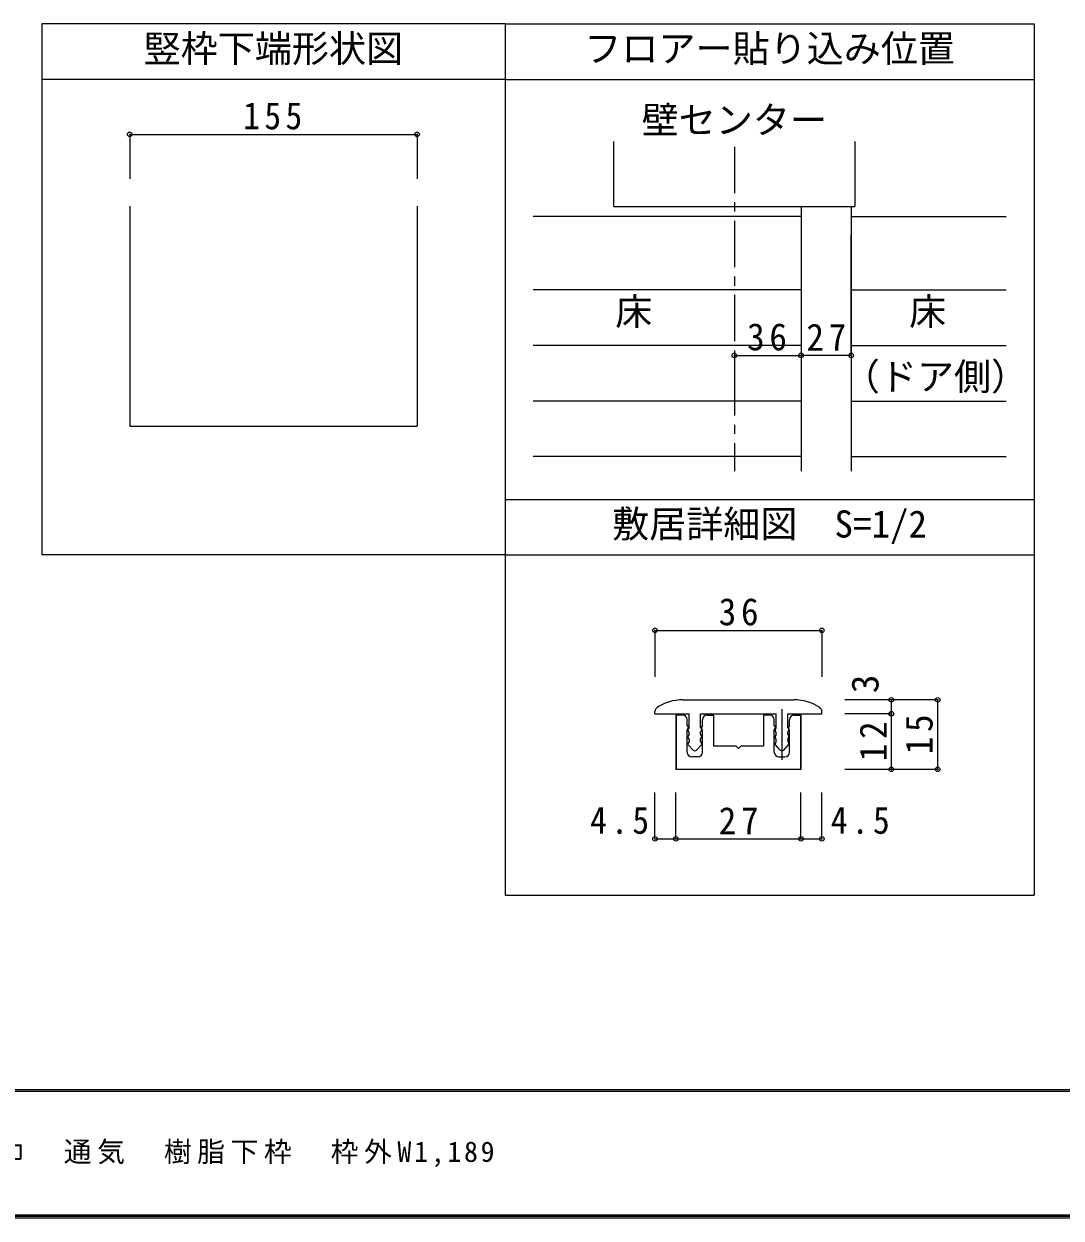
# Model space of a CAD drawing. Units: millimetres at full size, sheet at 1:5, with parts at other scales. Extents: x -973 to 977, y -718 to 696.
# Drawn here: x -572 to -13, y -701 to -56 of the extents above; entities that cross this region are included whole.
import ezdxf
from ezdxf.enums import TextEntityAlignment as Align

# ---------------------------------------------------------------- set-up
doc = ezdxf.new("R2010")
doc.units = ezdxf.units.MM
doc.header["$LTSCALE"] = 5
doc.header["$PDMODE"] = 32
doc.header["$PDSIZE"] = 2.5
doc.linetypes.add('CHAIN1', pattern=[8, 5, -1, 1, -1])
for name, color, linetype in [('0-1_通り芯', 4, 'CHAIN1'), ('0-3_仕上', 7, 'Continuous'), ('0-4_枠', 3, 'Continuous'), ('0-A_文字', 3, 'Continuous'), ('0-B_寸法', 7, 'Continuous'), ('0-D', 4, 'Continuous'), ('1-B_寸法', 7, 'Continuous'), ('F-1_通り芯', 6, 'Continuous'), ('F-A_文字', 7, 'Continuous')]:
    doc.layers.add(name, color=color, linetype=linetype)
doc.layers.add('1-7_金物', color=7, linetype='Continuous', lineweight=18)
doc.styles.add('ＭＳ ゴシック', font='')
doc.styles.get('ＭＳ ゴシック').set_extended_font_data('MS Gothic')

msp = doc.modelspace()

# ---------------------------------------------------------------- linework, layer by layer
at = {"layer": '0-1_通り芯'}
msp.add_line((-189.136, -122.75), (-189.136, -297.827), dxfattribs=at)
at = {"layer": '0-3_仕上'}
for p, q in [((-254.136, -155.114), (-254.136, -120.032)), ((-124.136, -120.032), (-124.136, -155.114)), ((-254.136, -155.114), (-124.136, -155.114))]:
    msp.add_line(p, q, dxfattribs=at)
at = {"layer": '0-4_枠'}
for p, q in [((-312.794, -56.5), (-562.794, -56.5)), ((-562.794, -56.5), (-562.794, -343.007)), ((-312.794, -56.5), (-312.794, -343.007)), ((-312.794, -86.5), (-562.794, -86.5)), ((-515.294, -154.826), (-515.294, -273.48)), ((-360.294, -154.826), (-360.294, -273.48)), ((-153.136, -155.114), (-153.136, -297.827)), ((-126.136, -155.114), (-126.136, -297.827)), ((-515.294, -273.48), (-360.294, -273.48)), ((-312.794, -343.007), (-562.794, -343.007))]:
    msp.add_line(p, q, dxfattribs=at)
at = {"layer": '0-4_枠', "color": 4}
for p, q in [((-515.294, -116.099), (-360.294, -116.099)), ((-515.294, -116.099), (-515.294, -140.089)), ((-360.294, -116.099), (-360.294, -140.089))]:
    msp.add_line(p, q, dxfattribs=at)
at = {"layer": '0-4_枠', "color": 7}
for p in [(-515.294, -116.099), (-360.294, -116.099)]:
    msp.add_point(p, dxfattribs=at)
at = {"layer": '0-A_文字'}
for p, q in [((-312.794, -56.5), (-312.794, -526.5)), ((-312.794, -56.5), (-27.381, -56.5)), ((-27.381, -56.5), (-27.381, -526.5)), ((-312.794, -86.5), (-27.381, -86.5)), ((-312.794, -313.026), (-27.381, -313.026)), ((-312.794, -343.026), (-27.381, -343.026)), ((-312.794, -526.5), (-27.381, -526.5))]:
    msp.add_line(p, q, dxfattribs=at)
at = {"layer": '0-B_寸法', "color": 4}
for p, q in [((-126.136, -235.364), (-126.136, -170.114)), ((-189.136, -235.364), (-153.136, -235.364)), ((-189.136, -235.364), (-189.136, -244.978)), ((-153.136, -235.364), (-153.136, -244.978)), ((-126.136, -235.364), (-153.136, -235.364))]:
    msp.add_line(p, q, dxfattribs=at)
at = {"layer": '0-B_寸法'}
for p in [(-189.136, -235.364), (-153.136, -235.364), (-126.136, -235.364)]:
    msp.add_point(p, dxfattribs=at)
at = {"layer": '0-D'}
for p, q in [((-153.136, -160.364), (-297.636, -160.364)), ((-126.136, -160.364), (-42.539, -160.364)), ((-153.136, -199.978), (-297.636, -199.978)), ((-126.136, -199.978), (-42.539, -199.978)), ((-153.136, -229.978), (-297.636, -229.978)), ((-126.136, -229.978), (-42.539, -229.978)), ((-153.136, -259.978), (-297.636, -259.978)), ((-126.136, -259.978), (-42.539, -259.978)), ((-153.136, -289.978), (-297.636, -289.978)), ((-126.136, -289.978), (-42.539, -289.978))]:
    msp.add_line(p, q, dxfattribs=at)
at = {"layer": '1-7_金物'}
for p, q in [((-216.947, -421.203), (-156.947, -421.203)), ((-231.947, -428.703), (-231.947, -427.495)), ((-231.947, -428.703), (-213.572, -428.703)), ((-220.447, -429.453), (-220.447, -458.703)), ((-213.572, -436.203), (-213.572, -428.703)), ((-207.322, -436.203), (-207.322, -428.703)), ((-207.322, -428.703), (-166.572, -428.703)), ((-203.822, -429.453), (-200.447, -429.453)), ((-200.447, -429.453), (-200.447, -446.203)), ((-170.072, -429.453), (-173.447, -429.453)), ((-173.447, -429.453), (-173.447, -446.203)), ((-166.572, -436.203), (-166.572, -428.703)), ((-160.322, -436.203), (-160.322, -428.703)), ((-160.322, -428.703), (-141.947, -428.703)), ((-156.822, -429.453), (-153.197, -429.453)), ((-153.447, -429.453), (-153.447, -458.703)), ((-153.197, -429.453), (-153.197, -458.703)), ((-141.947, -428.703), (-141.947, -427.495)), ((-214.572, -435.078), (-214.572, -431.953)), ((-214.572, -435.078), (-214.054, -435.942)), ((-214.572, -437.578), (-214.054, -436.714)), ((-214.572, -449.453), (-214.572, -437.578)), ((-213.572, -436.203), (-214.09, -437.067)), ((-207.322, -436.203), (-206.804, -437.067)), ((-207.322, -438.703), (-206.804, -437.839)), ((-206.322, -435.078), (-206.84, -435.942)), ((-206.322, -437.578), (-206.84, -436.714)), ((-206.322, -435.078), (-206.322, -431.953)), ((-206.322, -449.453), (-206.322, -437.578)), ((-167.572, -435.078), (-167.572, -431.953)), ((-167.572, -435.078), (-167.054, -435.942)), ((-167.572, -437.578), (-167.054, -436.714)), ((-167.572, -449.453), (-167.572, -437.578)), ((-166.572, -436.203), (-167.09, -437.067)), ((-166.572, -438.703), (-167.09, -437.839)), ((-160.322, -436.203), (-159.804, -437.067)), ((-159.322, -435.078), (-159.84, -435.942)), ((-159.322, -437.578), (-159.84, -436.714)), ((-159.322, -435.078), (-159.322, -431.953)), ((-159.322, -449.453), (-159.322, -437.578)), ((-213.572, -439.953), (-214.09, -440.817)), ((-213.572, -442.453), (-214.09, -441.589)), ((-213.572, -443.703), (-214.09, -444.567)), ((-213.572, -442.453), (-213.572, -443.703)), ((-207.322, -439.953), (-207.322, -438.703)), ((-207.322, -439.953), (-206.804, -440.817)), ((-207.322, -442.453), (-206.804, -441.589)), ((-207.322, -443.703), (-207.322, -442.453)), ((-207.322, -443.703), (-206.804, -444.567)), ((-166.572, -439.953), (-167.09, -440.817)), ((-166.572, -442.453), (-167.09, -441.589)), ((-166.572, -443.703), (-167.09, -444.567)), ((-166.572, -439.953), (-166.572, -438.703)), ((-166.572, -443.703), (-166.572, -442.453)), ((-160.322, -439.953), (-159.804, -440.817)), ((-160.322, -442.453), (-159.804, -441.589)), ((-160.322, -442.453), (-160.322, -443.703)), ((-160.322, -443.703), (-159.804, -444.567)), ((-211.364, -448.303), (-213.997, -445.463)), ((-209.53, -448.303), (-206.897, -445.463)), ((-188.197, -446.203), (-200.447, -446.203)), ((-186.947, -447.453), (-188.197, -446.203)), ((-186.947, -447.453), (-185.697, -446.203)), ((-173.447, -446.203), (-185.697, -446.203)), ((-164.364, -448.303), (-166.997, -445.463)), ((-162.53, -448.303), (-159.897, -445.463)), ((-208.822, -451.953), (-212.072, -451.953)), ((-165.072, -451.953), (-161.822, -451.953)), ((-153.197, -458.703), (-220.697, -458.703))]:
    msp.add_line(p, q, dxfattribs=at)
at = {"layer": '1-7_金物', "color": 4}
msp.add_line((-163.447, -426.203), (-163.447, -453.556), dxfattribs=at)
at = {"layer": '1-7_金物'}
for points in [[(-217.072, -429.453), (-220.697, -429.453), (-220.697, -458.703)], [(-213.572, -439.953), (-213.572, -438.703), (-214.09, -437.839)], [(-160.322, -439.953), (-160.322, -438.703), (-159.804, -437.839)]]:
    msp.add_lwpolyline(points, dxfattribs=at)
for centre, radius, start, end in [((-216.947, -446.203), 25, 90, 123.74899), ((-156.947, -446.203), 25, 56.25101, 90), ((-229.447, -427.495), 2.5, 123.74899, 180), ((-217.072, -431.953), 2.5, 0, 90), ((-203.822, -431.953), 2.5, 90, 180), ((-170.072, -431.953), 2.5, 0, 90), ((-156.822, -431.953), 2.5, 90, 180), ((-144.447, -427.495), 2.5, 0, 56.25101), ((-213.447, -437.453), 0.75, 149.05365, 210.94635), ((-214.697, -436.328), 0.75, 329.05368, 30.94635), ((-206.197, -436.328), 0.75, 149.05365, 210.94632), ((-207.447, -437.453), 0.75, 329.05365, 30.94632), ((-166.447, -437.453), 0.75, 149.05366, 210.94634), ((-167.697, -436.328), 0.75, 329.05368, 30.94635), ((-159.197, -436.328), 0.75, 149.05365, 210.94632), ((-160.447, -437.453), 0.75, 329.05365, 30.94635), ((-213.447, -441.203), 0.75, 149.05365, 210.94635), ((-213.447, -444.953), 0.75, 149.05362, 222.83826), ((-207.447, -444.953), 0.75, 317.16174, 30.94632), ((-207.447, -441.203), 0.75, 329.05365, 30.94632), ((-166.447, -441.203), 0.75, 149.05366, 210.94634), ((-166.447, -444.953), 0.75, 149.0537, 222.83827), ((-160.447, -444.953), 0.75, 317.16174, 30.94638), ((-160.447, -441.203), 0.75, 329.05365, 30.94635), ((-212.072, -449.453), 2.5, 180, 270), ((-210.447, -447.453), 1.25, 222.83826, 317.16174), ((-208.822, -449.453), 2.5, 270, 0), ((-165.072, -449.453), 2.5, 180, 270), ((-163.447, -447.453), 1.25, 222.83827, 317.16174), ((-161.822, -449.453), 2.5, 270, 0)]:
    msp.add_arc(centre, radius, start, end, dxfattribs=at)
at = {"layer": '1-B_寸法', "color": 4}
for p, q in [((-231.947, -383.703), (-231.947, -408.703)), ((-231.947, -383.703), (-141.947, -383.703)), ((-141.947, -383.703), (-141.947, -408.703)), ((-104.447, -428.703), (-104.447, -421.203)), ((-104.447, -428.703), (-129.447, -428.703)), ((-104.447, -458.703), (-104.447, -428.703)), ((-79.447, -458.703), (-129.447, -458.703)), ((-231.947, -496.203), (-231.947, -471.203)), ((-220.697, -496.203), (-220.697, -471.203)), ((-153.197, -496.203), (-153.197, -471.203)), ((-141.947, -496.203), (-141.947, -471.203)), ((-231.947, -496.203), (-220.697, -496.203)), ((-220.697, -496.203), (-153.197, -496.203)), ((-153.197, -496.203), (-141.947, -496.203))]:
    msp.add_line(p, q, dxfattribs=at)
msp.add_lwpolyline([(-79.447, -458.703), (-79.447, -421.203), (-129.447, -421.203)], dxfattribs=at)
at = {"layer": '1-B_寸法'}
for p in [(-231.947, -383.703), (-141.947, -383.703), (-104.447, -421.203), (-79.447, -421.203), (-104.447, -428.703), (-104.447, -458.703), (-79.447, -458.703), (-231.947, -496.203), (-220.697, -496.203), (-153.197, -496.203), (-141.947, -496.203)]:
    msp.add_point(p, dxfattribs=at)
at = {"layer": 'F-1_通り芯'}
for p, q in [((976.653, -631.667), (-973.347, -631.667)), ((976.653, -632.5), (-973.347, -632.5)), ((976.653, -699.167), (-973.347, -699.167)), ((976.653, -700), (-973.347, -700)), ((976.653, -700.833), (-973.347, -700.833))]:
    msp.add_line(p, q, dxfattribs=at)

# ---------------------------------------------------------------- texts
at = {"layer": '0-4_枠', "color": 7, "style": 'ＭＳ ゴシック'}
msp.add_text('竪枠下端形状図', height=14.66, dxfattribs=at).set_placement((-507.794, -81.5), align=Align.BOTTOM_LEFT)
at = {"layer": '0-4_枠', "color": 7, "insert": (-454.044, -113.599), "char_height": 14.66, "attachment_point": 7, "style": 'ＭＳ ゴシック'}
msp.add_mtext('\\T1.27;\\W0.9;155', dxfattribs=at)
at = {"layer": '0-A_文字', "color": 7, "style": 'ＭＳ ゴシック'}
for s, p in [('フロアー貼り込み位置', (-270.088, -81.5)), ('壁センター', (-239.136, -120.032)), ('床', (-253.386, -223.414)), ('床', (-94.838, -223.414)), ('（ドア側）', (-130.636, -258.501)), ('敷居詳細図\u3000S=1/2', (-255.088, -338.026))]:
    msp.add_text(s, height=14.66, dxfattribs=at).set_placement(p, align=Align.BOTTOM_LEFT)
at = {"layer": '0-B_寸法', "char_height": 14.66, "attachment_point": 7, "style": 'ＭＳ ゴシック'}
for s, insert in [('\\T1.27;\\W0.95;36', (-182.261, -232.864)), ('\\T1.27;\\W0.95;27', (-150.261, -232.864))]:
    msp.add_mtext(s, dxfattribs=dict(at, insert=insert))
at = {"layer": '1-B_寸法', "style": 'ＭＳ ゴシック'}
msp.add_text('3', height=14.66, rotation=90, dxfattribs=at).set_placement((-106.947, -417.57), align=Align.BOTTOM_LEFT)
at = {"layer": '1-B_寸法', "char_height": 14.66, "attachment_point": 7, "style": 'ＭＳ ゴシック'}
for s, insert in [('\\T1.27;\\W0.95;36', (-197.572, -381.203)), ('\\T1.27;\\W0.9;4.5', (-266.929, -493.703)), ('\\T1.27;\\W0.95;27', (-197.572, -493.703)), ('\\T1.27;\\W0.9;4.5', (-137.126, -493.703))]:
    msp.add_mtext(s, dxfattribs=dict(at, insert=insert))
at = {"layer": '1-B_寸法', "char_height": 14.66, "attachment_point": 7, "rotation": 90, "style": 'ＭＳ ゴシック'}
for s, insert in [('\\T1.27;\\W0.95;15', (-81.947, -450.578)), ('\\T1.27;\\W0.95;12', (-106.947, -454.328))]:
    msp.add_mtext(s, dxfattribs=dict(at, insert=insert))
at = {"layer": 'F-A_文字', "insert": (-847.938, -673.333), "char_height": 11, "attachment_point": 7, "style": 'ＭＳ ゴシック'}
msp.add_mtext('\\T1.2;ドレタス\u3000親子ドア\u3000固定枠155巾\u3000通気\u3000樹脂下枠\u3000枠外W1,189', dxfattribs=at)

doc.saveas('drawing.dxf')
